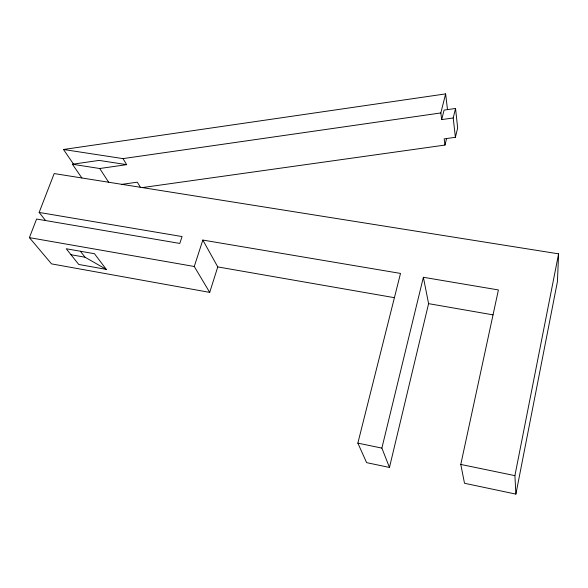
<?xml version="1.0" encoding="UTF-8"?>
<svg xmlns="http://www.w3.org/2000/svg" width="588" height="588" viewBox="0 0 588 588"><rect width="100%" height="100%" fill="white"/><g stroke="black" fill="none" stroke-linecap="round" stroke-linejoin="round"><path stroke-width="0.88" d="M558.6 253.847L557.431 281.601L515.889 494.104L464.505 483.27L460.786 464.439L498.411 289.943L423.375 277.279L381.877 448.107L389.469 467.453L366.603 462.631L357.857 443.131L400.509 273.42L202.838 240.066L194.261 266.489L209.71 292.383L51.538 263.88L29.4 237.633L36.596 219.023L179.788 243.425L182.067 236.56L39.146 212.437L54.184 173.563L558.6 253.847L514.904 475.641L515.889 494.104M389.469 467.453L428.593 303.643L423.375 277.279M142.303 187.587L444.976 145.067L444.183 138.871L455.391 137.291L457.655 127.978L455.546 108.457L444.072 110.11L441.698 119.599L453.208 117.953L455.546 108.457M444.976 145.067L446.593 138.533M441.698 119.599L440.838 112.94L445.623 93.896L63.497 149.492L73.5 164.089M209.71 292.383L217.766 266.915L202.838 240.066M81.857 177.966L72.427 164.243L99.115 160.406L126.663 164.662L122.988 158.613L63.497 149.492M122.988 158.613L440.838 112.94M72.427 164.243L99.732 168.513L126.663 164.662M121.922 184.345L137.291 182.177L140.392 187.278M217.766 266.915L394.408 297.682M428.593 303.643L493.038 314.867M29.4 237.633L194.261 266.489M70.986 254.722L85.032 257.213L106.296 269.392L94.462 253.722L66.231 248.753L78.748 264.46L106.296 269.392M357.857 443.131L381.877 448.107M460.786 464.439L514.904 475.641M39.146 212.437L45.592 220.559M80.409 251.252L85.032 257.213M99.732 168.513L108.655 182.229M445.623 93.896L447.497 109.618M453.208 117.953L455.391 137.291"/></g></svg>
